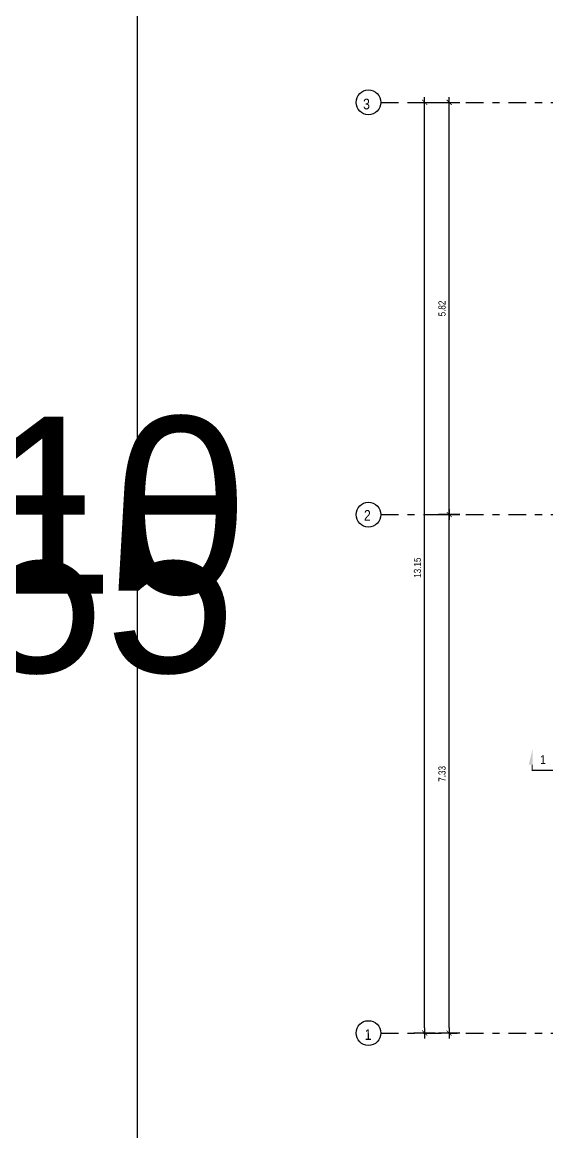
# Model space of a CAD drawing. Header units: metres. Extents: x 419734 to 420376, y 4564732 to 4565123.
# Drawn here: x 419923.07 to 419930.48, y 4565097.58 to 4565113.26 of the extents above; entities that cross this region are included whole.
import ezdxf
from ezdxf.enums import TextEntityAlignment as Align

# ---------------------------------------------------------------- set-up
doc = ezdxf.new("R2018")
doc.units = ezdxf.units.M
doc.linetypes.add('TRATTO-PUNTO', pattern=[1, 0.5, -0.25, 0, -0.25])
doc.layers.get('Defpoints').update_dxf_attribs({"color": 5})
for name, color, linetype in [('SW_ASSI', 7, 'TRATTO-PUNTO'), ('SW_DIM', 33, 'Continuous'), ('SW_QUOTE', 1, 'Continuous'), ('SW_TESTI', 2, 'Continuous'), ('SW_TXT_TESTI', 1, 'Continuous')]:
    doc.layers.add(name, color=color, linetype=linetype)
doc.styles.get("Standard").update_dxf_attribs({"font": 'arial.ttf'})
doc.styles.add('SWS', font='ARIALN.TTF')
doc.dimstyles.new('DIM-SW-50_m', dxfattribs={"dimtxt": 0.1, "dimasz": 0.075, "dimexe": 0.125, "dimexo": 0.125, "dimgap": 0.05, "dimtad": 1, "dimzin": 1, "dimdsep": 46, "dimtxsty": 'SWS', "dimblk1": 'D', "dimblk2": 'D', "dimsah": 1, "dimcen": 0.0075, "dimdle": 0.0625, "dimse1": 1, "dimse2": 1, "dimclrd": 256, "dimclre": 256, "dimclrt": 256, "dimazin": 0, "dimtfac": 0.75, "dimtmove": 1, "dimatfit": 3, "dimldrblk": 'D', "dimfxl": 0.125, "dimtvp": 1.5, "dimtolj": 1, "dimtzin": 0, "dimarcsym": 0})

# ---------------------------------------------------------------- blocks, each defined once
blk = doc.blocks.new('*U189')
h = blk.add_hatch(color=256)
h.dxf.hatch_style = 1
h.paths.add_polyline_path([(0, 0), (-0.00149, 0, 0.198912), (-0.00105, -0.00105, 0.198912), (0, -0.00149)])
h.paths.add_polyline_path([(0.00149, 0, 0.198912), (0.00105, 0.00105, 0.198912), (0, 0.00149), (0, 0)])
for p, q in [((0.01253, 0), (-0.00223, 0)), ((0, 0.00223), (0, -0.00223))]:
    blk.add_line(p, q)
blk.add_circle((0, 0), 0.00149)
at = {"color": 2, "lineweight": 30, "flags": 104}
blk.add_attdef('TRAC', text='', height=0.0025, dxfattribs=at).set_placement((0.00191, 0.00337), align=Align.TOP_LEFT)
blk = doc.blocks.new('D')
for p, q in [((-1, 0), (1, 0)), ((0, 2), (0, -2))]:
    blk.add_line(p, q)
at = {"const_width": 0.141}
blk.add_lwpolyline([(0.48, 0.48), (-0.48, -0.48)], dxfattribs=at)
blk = doc.blocks.new('*D595')
at = {"layer": 'Defpoints', "color": 0, "ltscale": 0.5, "transparency": 16777216}
for p in [(419929.102, 4565106.3), (419929.3, 4565106.3), (419929.3, 4565098.975)]:
    blk.add_point(p, dxfattribs=at)
at = {"layer": 'SW_DIM', "lineweight": -2, "ltscale": 0.5, "transparency": 16777216}
blk.add_line((419929.102, 4565099.05), (419929.102, 4565106.225), dxfattribs=at)
at = {"layer": 'SW_DIM', "lineweight": -2, "ltscale": 0.5, "transparency": 16777216, "xscale": 0.075, "yscale": 0.075, "zscale": 0.075}
for p, rotation in [((419929.102, 4565106.3), 90), ((419929.102, 4565098.975), 270)]:
    blk.add_blockref('D', p, dxfattribs=dict(at, rotation=rotation))
at = {"layer": 'SW_DIM', "ltscale": 0.5, "transparency": 16777216, "insert": (419929.001, 4565102.637), "char_height": 0.1, "attachment_point": 5, "rotation": 90, "style": 'SWS'}
blk.add_mtext('\\A1;7.33', dxfattribs=at)
blk = doc.blocks.new('*D596')
at = {"layer": 'Defpoints', "color": 0, "ltscale": 0.5, "transparency": 16777216}
for p in [(419929.102, 4565112.125), (419929.102, 4565112.125), (419929.3, 4565106.3)]:
    blk.add_point(p, dxfattribs=at)
at = {"layer": 'SW_DIM', "lineweight": -2, "ltscale": 0.5, "transparency": 16777216}
blk.add_line((419929.102, 4565106.375), (419929.102, 4565112.05), dxfattribs=at)
at = {"layer": 'SW_DIM', "lineweight": -2, "ltscale": 0.5, "transparency": 16777216, "xscale": 0.075, "yscale": 0.075, "zscale": 0.075}
for p, rotation in [((419929.102, 4565112.125), 90), ((419929.102, 4565106.3), 270)]:
    blk.add_blockref('D', p, dxfattribs=dict(at, rotation=rotation))
at = {"layer": 'SW_DIM', "ltscale": 0.5, "transparency": 16777216, "insert": (419929.001, 4565109.212), "char_height": 0.1, "attachment_point": 5, "rotation": 90, "style": 'SWS'}
blk.add_mtext('\\A1;5.82', dxfattribs=at)
blk = doc.blocks.new('*D597')
at = {"layer": 'Defpoints', "color": 0, "ltscale": 0.5, "transparency": 16777216}
for p in [(419928.755, 4565112.125), (419929.252, 4565112.125), (419929.3, 4565098.975)]:
    blk.add_point(p, dxfattribs=at)
at = {"layer": 'SW_DIM', "lineweight": -2, "ltscale": 0.5, "transparency": 16777216}
blk.add_line((419928.755, 4565099.05), (419928.755, 4565112.05), dxfattribs=at)
at = {"layer": 'SW_DIM', "lineweight": -2, "ltscale": 0.5, "transparency": 16777216, "xscale": 0.075, "yscale": 0.075, "zscale": 0.075}
for p, rotation in [((419928.755, 4565112.125), 90), ((419928.755, 4565098.975), 270)]:
    blk.add_blockref('D', p, dxfattribs=dict(at, rotation=rotation))
at = {"layer": 'SW_DIM', "ltscale": 0.5, "transparency": 16777216, "insert": (419928.654, 4565105.55), "char_height": 0.1, "attachment_point": 5, "rotation": 90, "style": 'SWS'}
blk.add_mtext('\\A1;13.15', dxfattribs=at)
blk = doc.blocks.new('*U6')
at = {"layer": 'SW_QUOTE', "const_width": 0.0003}
blk.add_lwpolyline([(0, 0), (-0.006, 0), (-0.006, 0.00159)], dxfattribs=at)
at = {"layer": 'SW_QUOTE', "const_width": 0.0003, "flags": 128}
blk.add_lwpolyline([(0, -0.00075), (0, 0.00075)], dxfattribs=at)
at = {"layer": 'SW_QUOTE'}
blk.add_solid([(-0.00585, 0.00159), (-0.00701, 0.00159), (-0.00585, 0.00624)], dxfattribs=at)
at = {"layer": 'SW_TESTI', "color": 3, "style": 'SWS'}
blk.add_attdef('SEZ', text='', height=0.0025, dxfattribs=at).set_placement((-0.003, 0.003), align=Align.MIDDLE)
at = {"layer": 'SW_TESTI', "style": 'SWS'}
for tag, p in [('RIF_DOC', (-0.003, -0.0025)), ('RIF_DOC_SEC', (-0.003, -0.0055))]:
    blk.add_attdef(tag, text='', height=0.002, dxfattribs=at).set_placement(p, align=Align.MIDDLE)

msp = doc.modelspace()

# ---------------------------------------------------------------- linework, layer by layer
msp.add_lwpolyline([(419924.69921, 4565122.85209), (419924.69921, 4565080.80209)])
at = {"layer": 'SW_ASSI', "ltscale": 0.5}
for points in [[(419928.1377, 4565112.1248), (419981.18249, 4565112.1248)], [(419928.1377, 4565106.2998), (419981.18249, 4565106.2998)], [(419928.1377, 4565098.9748), (419981.18249, 4565098.9748)]]:
    msp.add_lwpolyline(points, dxfattribs=at)
at = {"layer": 'SW_TXT_TESTI', "color": 1}
for centre in [(419927.9627, 4565112.1248), (419927.9627, 4565106.2998), (419927.9627, 4565098.9748)]:
    msp.add_circle(centre, 0.175, dxfattribs=at)

# ---------------------------------------------------------------- block references
ref = msp.add_blockref('*U6', (419930.57544, 4565102.6873), dxfattribs=dict(xscale=50, yscale=50, zscale=50))
ref.add_attrib('SEZ', '1', dxfattribs={"layer": 'SW_TESTI', "color": 3, "height": 0.125, "style": 'SWS'}).set_placement((419930.42544, 4565102.8373), align=Align.MIDDLE)
at = {"layer": 'SW_QUOTE', "ltscale": 0.5}
ref = msp.add_blockref('*U189', (419917.68199, 4565107.51381), dxfattribs=dict(at, xscale=50, yscale=50, zscale=50))
lines = msp.add_mtext('+0.10', dxfattribs={"layer": '0', "color": 2, "insert": (419917.77773, 4565107.68238), "char_height": 2.5, "attachment_point": 1})
ref.add_attrib('TRAC', '', (419917.77773, 4565107.68238), dxfattribs={"flags": 104}).embed_mtext(lines)
ref = msp.add_blockref('*U189', (419917.53669, 4565106.40302), dxfattribs=dict(at, xscale=50, yscale=50, zscale=50))
lines = msp.add_mtext('+0.55', dxfattribs={"layer": '0', "color": 2, "insert": (419917.63243, 4565106.57159), "char_height": 2.5, "attachment_point": 1})
ref.add_attrib('TRAC', '', (419917.63243, 4565106.57159), dxfattribs={"flags": 104}).embed_mtext(lines)

# ---------------------------------------------------------------- texts
at = {"layer": 'SW_TXT_TESTI', "color": 4, "style": 'SWS'}
for s, p in [('3', (419927.88703, 4565112.02587)), ('2', (419927.89916, 4565106.21387)), ('1', (419927.90938, 4565098.87884))]:
    msp.add_text(s, height=0.15, rotation=0.110239, dxfattribs=at).set_placement(p)

# ---------------------------------------------------------------- dimensions: what is measured, and where the dimension line sits
at = {"layer": 'SW_DIM', "ltscale": 0.5}
for base, p1, p2, picture, middle in [((419928.75478, 4565112.1248), (419929.30039, 4565098.9748), (419929.25237, 4565112.1248), '*D597', (419928.65372, 4565105.5498)), ((419929.10236713, 4565112.12479952), (419929.30039452, 4565106.29979952), (419929.10236712, 4565112.12479951), '*D596', (419929.00130983, 4565109.21229952)), ((419929.10236713, 4565106.29979952), (419929.30039452, 4565098.97479951), (419929.30039452, 4565106.29979952), '*D595', (419929.00130983, 4565102.63729952))]:
    dim = msp.add_linear_dim(base=base, p1=p1, p2=p2, angle=90, dimstyle='DIM-SW-50_m', dxfattribs=at)
    dim.commit()
    dim.dimension.update_dxf_attribs({"geometry": picture, "text_midpoint": middle})

doc.saveas('drawing.dxf')
